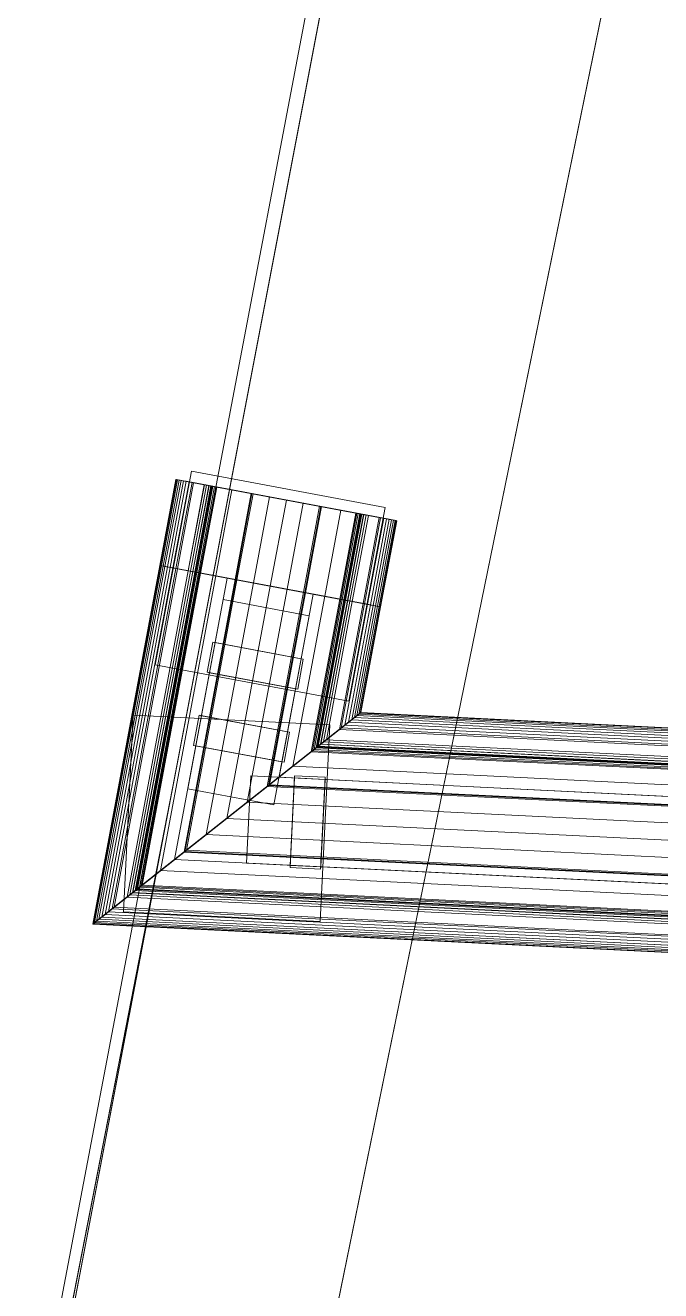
# Model space of a CAD drawing. Header units: millimetres. Extents: x -44060 to 24798, y -14895 to 69768.
# Drawn here: x -20953 to -19502, y 38583 to 41474 of the extents above; entities that cross this region are included whole.
import ezdxf

# ---------------------------------------------------------------- set-up
doc = ezdxf.new("R2010")
doc.units = ezdxf.units.MM
doc.header["$MEASUREMENT"] = 0
doc.layers.add('New_Interior - Stair & Railing', color=7, linetype='Continuous')
doc.layers.add('New_Structural - Bearing', color=7, linetype='Continuous')

# ---------------------------------------------------------------- blocks, each defined once
blk = doc.blocks.new('Railing Handrail End_39E6D523-E921-4775-95B8-961D116ACBB2')
at = {"layer": 'New_Interior - Stair & Railing', "lineweight": 0}
mesh = blk.add_polyface(dxfattribs=at)
corners = [(-20552.5, 40222.2, 1650), (-20552.5, 40222.2, 1650.1), (-20515.7, 40418.7, 1650.1), (-20515.7, 40418.7, 1650), (-20554.7, 40222.6, 1655), (-20517.9, 40419.2, 1655), (-20557.7, 40223.1, 1659.4), (-20520.9, 40419.7, 1659.4), (-20561.5, 40223.8, 1663.2), (-20524.6, 40420.4, 1663.2), (-20565.8, 40224.6, 1666.3), (-20529, 40421.2, 1666.3), (-20570.5, 40225.5, 1668.6), (-20533.7, 40422.1, 1668.6), (-20575.6, 40226.5, 1670), (-20538.8, 40423.1, 1670), (-20580.9, 40227.5, 1670.5), (-20544.1, 40424.1, 1670.5), (-20581, 40227.5, 1670.5), (-20544.2, 40424.1, 1670.5), (-20605.5, 40232.1, 1670.5), (-20568.6, 40428.7, 1670.5), (-20609, 40232.7, 1670.7), (-20572.2, 40429.3, 1670.7), (-20615.9, 40234, 1671.9), (-20579.1, 40430.6, 1671.9), (-20622.5, 40235.3, 1674.4), (-20585.7, 40431.8, 1674.4), (-20628.6, 40236.4, 1678), (-20591.8, 40433, 1678), (-20634, 40237.4, 1682.6), (-20597.2, 40434, 1682.6), (-20638.5, 40238.3, 1688), (-20601.7, 40434.8, 1688), (-20642, 40238.9, 1694.2), (-20605.2, 40435.5, 1694.2), (-20644.4, 40239.4, 1701), (-20607.6, 40436, 1701), (-20645.7, 40239.6, 1708), (-20608.9, 40436.2, 1708), (-20645.7, 40239.6, 1715.2), (-20608.9, 40436.2, 1715.2), (-20644.4, 40239.4, 1722.2), (-20607.6, 40436, 1722.2), (-20642, 40238.9, 1729), (-20605.2, 40435.5, 1729), (-20638.5, 40238.3, 1735.1), (-20601.7, 40434.8, 1735.1), (-20634, 40237.4, 1740.6), (-20597.2, 40434, 1740.6), (-20628.6, 40236.4, 1745.2), (-20591.8, 40433, 1745.2), (-20622.5, 40235.3, 1748.8), (-20585.7, 40431.8, 1748.8), (-20615.9, 40234, 1751.3), (-20579.1, 40430.6, 1751.3), (-20609, 40232.7, 1752.5), (-20572.2, 40429.3, 1752.5), (-20605.5, 40232.1, 1752.7), (-20568.6, 40428.7, 1752.7), (-20570.1, 40225.5, 1752.7), (-20533.3, 40422, 1752.7), (-20565.1, 40224.5, 1768.1), (-20528.3, 40421.1, 1768.1), (-20563.4, 40224.2, 1768.1), (-20526.6, 40420.8, 1768.1), (-20517.9, 40215.7, 1772.4), (-20481.1, 40412.3, 1772.4), (-20473.8, 40207.4, 1784.8), (-20437, 40404, 1784.8), (-20472.2, 40207.1, 1785.4), (-20435.4, 40403.7, 1785.4), (-20469.5, 40206.6, 1786.4), (-20432.7, 40403.2, 1786.4), (-20432.1, 40199.6, 1796.6), (-20395.3, 40396.2, 1796.6), (-20393.6, 40192.4, 1800), (-20356.7, 40389, 1800), (-20355, 40185.2, 1796.6), (-20318.2, 40381.8, 1796.6), (-20317.6, 40178.2, 1786.4), (-20280.8, 40374.8, 1786.4), (-20314.9, 40177.7, 1785.4), (-20278.1, 40374.3, 1785.4), (-20313.3, 40177.4, 1784.8), (-20276.5, 40374, 1784.8), (-20269.2, 40169.1, 1772.4), (-20232.4, 40365.7, 1772.4), (-20223.7, 40160.6, 1768.1), (-20186.9, 40357.2, 1768.1), (-20222, 40160.3, 1768.1), (-20185.2, 40356.9, 1768.1), (-20217, 40159.3, 1752.7), (-20180.2, 40355.9, 1752.7), (-20181.6, 40152.7, 1752.7), (-20144.8, 40349.3, 1752.7), (-20178.1, 40152.1, 1752.5), (-20141.3, 40348.6, 1752.5), (-20171.2, 40150.8, 1751.3), (-20134.4, 40347.3, 1751.3), (-20164.6, 40149.5, 1748.8), (-20127.8, 40346.1, 1748.8), (-20158.5, 40148.4, 1745.2), (-20121.7, 40345, 1745.2), (-20153.1, 40147.4, 1740.6), (-20116.3, 40344, 1740.6), (-20148.6, 40146.5, 1735.1), (-20111.8, 40343.1, 1735.1), (-20145.1, 40145.9, 1729), (-20108.3, 40342.4, 1729), (-20142.7, 40145.4, 1722.2), (-20105.9, 40342, 1722.2), (-20141.4, 40145.2, 1715.2), (-20104.6, 40341.8, 1715.2), (-20141.4, 40145.2, 1708), (-20104.6, 40341.8, 1708), (-20142.7, 40145.4, 1701), (-20105.9, 40342, 1701), (-20145.1, 40145.9, 1694.2), (-20108.3, 40342.4, 1694.2), (-20148.6, 40146.5, 1688), (-20111.8, 40343.1, 1688), (-20153.1, 40147.4, 1682.6), (-20116.3, 40344, 1682.6), (-20158.5, 40148.4, 1678), (-20121.7, 40345, 1678), (-20164.6, 40149.5, 1674.4), (-20127.8, 40346.1, 1674.4), (-20171.2, 40150.8, 1671.9), (-20134.4, 40347.3, 1671.9), (-20178.1, 40152.1, 1670.7), (-20141.3, 40348.6, 1670.7), (-20181.6, 40152.7, 1670.5), (-20144.8, 40349.3, 1670.5), (-20206.1, 40157.3, 1670.5), (-20169.3, 40353.9, 1670.5), (-20206.2, 40157.3, 1670.5), (-20169.4, 40353.9, 1670.5), (-20211.5, 40158.3, 1670), (-20174.7, 40354.9, 1670), (-20216.6, 40159.3, 1668.6), (-20179.8, 40355.8, 1668.6), (-20221.3, 40160.1, 1666.3), (-20184.5, 40356.7, 1666.3), (-20225.6, 40161, 1663.2), (-20188.8, 40357.5, 1663.2), (-20229.4, 40161.6, 1659.4), (-20192.6, 40358.2, 1659.4), (-20232.4, 40162.2, 1655), (-20195.6, 40358.8, 1655), (-20234.6, 40162.6, 1650.1), (-20197.8, 40359.2, 1650.1), (-20234.6, 40162.6, 1650), (-20197.8, 40359.2, 1650)]
mesh.append_faces([[corners[k] for k in face] for face in [(0, 1, 2, 3), (1, 4, 5, 2), (4, 6, 7, 5), (6, 8, 9, 7), (8, 10, 11, 9), (10, 12, 13, 11), (12, 14, 15, 13), (14, 16, 17, 15), (16, 18, 19, 17), (18, 20, 21, 19), (20, 22, 23, 21), (22, 24, 25, 23), (24, 26, 27, 25), (26, 28, 29, 27), (28, 30, 31, 29), (30, 32, 33, 31), (32, 34, 35, 33), (34, 36, 37, 35), (36, 38, 39, 37), (38, 40, 41, 39), (40, 42, 43, 41), (42, 44, 45, 43), (44, 46, 47, 45), (46, 48, 49, 47), (48, 50, 51, 49), (50, 52, 53, 51), (52, 54, 55, 53), (54, 56, 57, 55), (56, 58, 59, 57), (58, 60, 61, 59), (60, 62, 63, 61), (62, 64, 65, 63), (64, 66, 67, 65), (66, 68, 69, 67), (68, 70, 71, 69), (70, 72, 73, 71), (72, 74, 75, 73), (74, 76, 77, 75), (76, 78, 79, 77), (78, 80, 81, 79), (80, 82, 83, 81), (82, 84, 85, 83), (84, 86, 87, 85), (86, 88, 89, 87), (88, 90, 91, 89), (90, 92, 93, 91), (92, 94, 95, 93), (94, 96, 97, 95), (96, 98, 99, 97), (98, 100, 101, 99), (100, 102, 103, 101), (102, 104, 105, 103), (104, 106, 107, 105), (106, 108, 109, 107), (108, 110, 111, 109), (110, 112, 113, 111), (112, 114, 115, 113), (114, 116, 117, 115), (116, 118, 119, 117), (118, 120, 121, 119), (120, 122, 123, 121), (122, 124, 125, 123), (124, 126, 127, 125), (126, 128, 129, 127), (128, 130, 131, 129), (130, 132, 133, 131), (132, 134, 135, 133), (134, 136, 137, 135), (136, 138, 139, 137), (138, 140, 141, 139), (140, 142, 143, 141), (142, 144, 145, 143), (144, 146, 147, 145), (146, 148, 149, 147), (148, 150, 151, 149), (150, 152, 153, 151), (152, 0, 3, 153)]], dxfattribs={"color": 25})
mesh.append_faces([[corners[k] for k in face] for face in [(152, 1, 0), (3, 151, 153)]], dxfattribs={"vtx0": -1, "color": 25})
mesh.append_faces([[corners[k] for k in face] for face in [(84, 80, 72), (84, 72, 68), (136, 132, 22), (69, 73, 81), (69, 81, 85), (17, 21, 131)]], dxfattribs={"vtx0": -1, "vtx1": -1, "vtx2": -1, "color": 25})
mesh.append_faces([[corners[k] for k in face] for face in [(80, 74, 72), (86, 68, 66), (88, 66, 64), (90, 64, 62), (92, 62, 60), (96, 60, 58), (96, 58, 56), (98, 56, 54), (100, 54, 52), (102, 52, 50), (104, 50, 48), (106, 48, 46), (108, 46, 44), (110, 44, 42), (112, 42, 40), (114, 40, 38), (116, 38, 36), (118, 36, 34), (120, 34, 32), (122, 32, 30), (124, 30, 28), (126, 28, 26), (128, 26, 24), (130, 24, 22), (136, 22, 20), (138, 16, 14), (140, 14, 12), (142, 12, 10), (144, 10, 8), (146, 8, 6), (148, 6, 4), (150, 4, 1), (73, 79, 81), (67, 85, 87), (65, 87, 89), (63, 89, 91), (61, 91, 93), (57, 93, 95), (57, 95, 97), (55, 97, 99), (53, 99, 101), (51, 101, 103), (49, 103, 105), (47, 105, 107), (45, 107, 109), (43, 109, 111), (41, 111, 113), (39, 113, 115), (37, 115, 117), (35, 117, 119), (33, 119, 121), (31, 121, 123), (29, 123, 125), (27, 125, 127), (25, 127, 129), (23, 129, 131), (17, 131, 133), (15, 137, 139), (13, 139, 141), (11, 141, 143), (9, 143, 145), (7, 145, 147), (5, 147, 149), (2, 149, 151)]], dxfattribs={"vtx0": -1, "vtx2": -1, "color": 25})
mesh.append_faces([[corners[k] for k in face] for face in [(80, 78, 74), (86, 84, 68), (88, 86, 66), (90, 88, 64), (92, 90, 62), (96, 94, 60), (98, 96, 56), (100, 98, 54), (102, 100, 52), (104, 102, 50), (106, 104, 48), (108, 106, 46), (110, 108, 44), (112, 110, 42), (114, 112, 40), (116, 114, 38), (118, 116, 36), (120, 118, 34), (122, 120, 32), (124, 122, 30), (126, 124, 28), (128, 126, 26), (130, 128, 24), (132, 130, 22), (138, 136, 16), (140, 138, 14), (142, 140, 12), (144, 142, 10), (146, 144, 8), (148, 146, 6), (150, 148, 4), (152, 150, 1), (73, 75, 79), (67, 69, 85), (65, 67, 87), (63, 65, 89), (61, 63, 91), (57, 59, 93), (55, 57, 97), (53, 55, 99), (51, 53, 101), (49, 51, 103), (47, 49, 105), (45, 47, 107), (43, 45, 109), (41, 43, 111), (39, 41, 113), (37, 39, 115), (35, 37, 117), (33, 35, 119), (31, 33, 121), (29, 31, 123), (27, 29, 125), (25, 27, 127), (23, 25, 129), (21, 23, 131), (15, 17, 137), (13, 15, 139), (11, 13, 141), (9, 11, 143), (7, 9, 145), (5, 7, 147), (2, 5, 149), (3, 2, 151)]], dxfattribs={"vtx1": -1, "vtx2": -1, "color": 25})
mesh.append_faces([[corners[k] for k in face] for face in [(78, 76, 74), (75, 77, 79)]], dxfattribs={"vtx2": -1, "color": 25})
blk = doc.blocks.new('Railing Rail_330FF967-61B1-4467-80C0-AC12B0330968')
at = {"layer": 'New_Interior - Stair & Railing', "lineweight": 0}
mesh = blk.add_polyface(dxfattribs=at)
corners = [(19076.5, 37807.5, -50), (19076.5, 37807.5, -550), (-20373.5, 39756, -550), (-20373.5, 39756, -50), (19304.2, 37596.1, -550), (-20612.3, 39567.6, -550), (19304.2, 37596.1, -50), (-20612.3, 39567.6, -50)]
mesh.append_faces([[corners[k] for k in face] for face in [(0, 1, 2, 3), (1, 4, 5, 2), (4, 6, 7, 5), (6, 0, 3, 7), (0, 6, 4, 1), (3, 2, 5, 7)]], dxfattribs={"color": 253})
blk = doc.blocks.new('Railing Rail_799DF8FD-E793-4832-B5CA-308EA9C34A9A')
at = {"layer": 'New_Interior - Stair & Railing', "lineweight": 0}
mesh = blk.add_polyface(dxfattribs=at)
corners = [(-20373.5, 39756, -50), (-20373.5, 39756, -550), (-20295.3, 40174, -550), (-20295.3, 40174, -50), (-20612.3, 39567.6, -550), (-20491.8, 40210.8, -550), (-20612.3, 39567.6, -50), (-20491.8, 40210.8, -50)]
mesh.append_faces([[corners[k] for k in face] for face in [(0, 1, 2, 3), (1, 4, 5, 2), (4, 6, 7, 5), (6, 0, 3, 7), (0, 6, 4, 1), (3, 2, 5, 7)]], dxfattribs={"color": 253})
blk = doc.blocks.new('Railing Post_40C52C14-7703-4E32-B087-8647B59A837C')
at = {"layer": 'New_Interior - Stair & Railing', "lineweight": 0}
mesh = blk.add_polyface(dxfattribs=at)
corners = [(-20706.5, 39897.6, -500), (-20728.7, 39448.2, -500), (-20728.7, 39448.2, 1700), (-20706.5, 39897.6, 1700), (-20279.3, 39426, -500), (-20279.3, 39426, 1700), (-20257.1, 39875.4, -500), (-20257.1, 39875.4, 1700)]
mesh.append_faces([[corners[k] for k in face] for face in [(0, 1, 2, 3), (1, 4, 5, 2), (4, 6, 7, 5), (6, 0, 3, 7), (0, 6, 4, 1), (3, 2, 5, 7)]], dxfattribs={"color": 253})
blk = doc.blocks.new('Railing Panel_20F9D526-D016-4F98-B9CA-20711075C0B9')
at = {"layer": 'New_Interior - Stair & Railing', "lineweight": 0}
mesh = blk.add_polyface(dxfattribs=at)
corners = [(-20501, 40161.7, -50), (-20582, 39729.3, -50), (-20582, 39729.3, 1700), (-20501, 40161.7, 1700), (-20385.4, 39692.5, -50), (-20304.5, 40124.8, -50), (-20385.4, 39692.5, 1700), (-20304.5, 40124.8, 1700)]
mesh.append_faces([[corners[k] for k in face] for face in [(0, 1, 2, 3), (4, 1, 0, 5), (6, 2, 1, 4), (3, 2, 6, 7), (0, 3, 7, 5), (6, 4, 5, 7)]], dxfattribs={"color": 253})
mesh = blk.add_polyface(dxfattribs=at)
corners = [(-20537.3, 39995.5, -275), (-20524.4, 40064.3, -275), (-20318, 40025.6, -275), (-20330.8, 39956.8, -275), (-20318, 40025.6, -30), (-20330.8, 39956.8, -30), (-20322.9, 40026.6, -30), (-20335.8, 39957.7, -30), (-20322.9, 40026.6, -50), (-20335.8, 39957.7, -50), (-20519.5, 40063.4, -50), (-20532.3, 39994.6, -50), (-20519.5, 40063.4, -30), (-20532.3, 39994.6, -30), (-20524.4, 40064.3, -30), (-20537.3, 39995.5, -30)]
mesh.append_faces([[corners[k] for k in face] for face in [(0, 1, 2, 3), (3, 2, 4, 5), (5, 4, 6, 7), (7, 6, 8, 9), (9, 8, 10, 11), (11, 10, 12, 13), (13, 12, 14, 15), (15, 14, 1, 0)]], dxfattribs={"color": 254})
mesh.append_faces([[corners[k] for k in face] for face in [(3, 9, 0), (0, 11, 15), (1, 10, 2), (2, 8, 4)]], dxfattribs={"vtx0": -1, "vtx1": -1, "color": 254})
mesh.append_faces([[corners[k] for k in face] for face in [(0, 9, 11), (2, 10, 8)]], dxfattribs={"vtx0": -1, "vtx2": -1, "color": 254})
mesh.append_faces([[corners[k] for k in face] for face in [(3, 5, 9), (1, 14, 10)]], dxfattribs={"vtx1": -1, "vtx2": -1, "color": 254})
mesh.append_faces([[corners[k] for k in face] for face in [(5, 7, 9), (11, 13, 15), (14, 12, 10), (8, 6, 4)]], dxfattribs={"vtx2": -1, "color": 254})
mesh = blk.add_polyface(dxfattribs=at)
corners = [(-20524.4, 40064.3, 1705), (-20537.3, 39995.5, 1705), (-20330.8, 39956.8, 1705), (-20318, 40025.6, 1705), (-20330.8, 39956.8, 1680), (-20318, 40025.6, 1680), (-20335.8, 39957.7, 1680), (-20322.9, 40026.6, 1680), (-20335.8, 39957.7, 1700), (-20322.9, 40026.6, 1700), (-20532.3, 39994.6, 1700), (-20519.5, 40063.4, 1700), (-20532.3, 39994.6, 1680), (-20519.5, 40063.4, 1680), (-20537.3, 39995.5, 1680), (-20524.4, 40064.3, 1680)]
mesh.append_faces([[corners[k] for k in face] for face in [(0, 1, 2, 3), (3, 2, 4, 5), (5, 4, 6, 7), (7, 6, 8, 9), (9, 8, 10, 11), (11, 10, 12, 13), (13, 12, 14, 15), (15, 14, 1, 0)]], dxfattribs={"color": 254})
mesh.append_faces([[corners[k] for k in face] for face in [(15, 11, 13), (4, 8, 6)]], dxfattribs={"vtx0": -1, "color": 254})
mesh.append_faces([[corners[k] for k in face] for face in [(5, 9, 3), (14, 10, 1)]], dxfattribs={"vtx0": -1, "vtx1": -1, "color": 254})
mesh.append_faces([[corners[k] for k in face] for face in [(9, 0, 3), (10, 2, 1)]], dxfattribs={"vtx0": -1, "vtx2": -1, "color": 254})
mesh.append_faces([[corners[k] for k in face] for face in [(7, 9, 5), (12, 10, 14)]], dxfattribs={"vtx1": -1, "color": 254})
mesh.append_faces([[corners[k] for k in face] for face in [(9, 11, 0), (15, 0, 11), (10, 8, 2), (4, 2, 8)]], dxfattribs={"vtx1": -1, "vtx2": -1, "color": 254})
mesh = blk.add_polyface(dxfattribs=at)
corners = [(-20568.5, 39828.5, -275), (-20555.6, 39897.3, -275), (-20349.2, 39858.7, -275), (-20362.1, 39789.9, -275), (-20349.2, 39858.7, -30), (-20362.1, 39789.9, -30), (-20354.1, 39859.6, -30), (-20367, 39790.8, -30), (-20354.1, 39859.6, -50), (-20367, 39790.8, -50), (-20550.7, 39896.4, -50), (-20563.6, 39827.6, -50), (-20550.7, 39896.4, -30), (-20563.6, 39827.6, -30), (-20555.6, 39897.3, -30), (-20568.5, 39828.5, -30)]
mesh.append_faces([[corners[k] for k in face] for face in [(0, 1, 2, 3), (3, 2, 4, 5), (5, 4, 6, 7), (7, 6, 8, 9), (9, 8, 10, 11), (11, 10, 12, 13), (13, 12, 14, 15), (15, 14, 1, 0)]], dxfattribs={"color": 254})
mesh.append_faces([[corners[k] for k in face] for face in [(3, 9, 0), (0, 11, 15), (1, 10, 2), (2, 8, 4)]], dxfattribs={"vtx0": -1, "vtx1": -1, "color": 254})
mesh.append_faces([[corners[k] for k in face] for face in [(0, 9, 11), (2, 10, 8)]], dxfattribs={"vtx0": -1, "vtx2": -1, "color": 254})
mesh.append_faces([[corners[k] for k in face] for face in [(3, 5, 9), (1, 14, 10)]], dxfattribs={"vtx1": -1, "vtx2": -1, "color": 254})
mesh.append_faces([[corners[k] for k in face] for face in [(5, 7, 9), (11, 13, 15), (14, 12, 10), (8, 6, 4)]], dxfattribs={"vtx2": -1, "color": 254})
mesh = blk.add_polyface(dxfattribs=at)
corners = [(-20555.6, 39897.3, 1705), (-20568.5, 39828.5, 1705), (-20362.1, 39789.9, 1705), (-20349.2, 39858.7, 1705), (-20362.1, 39789.9, 1680), (-20349.2, 39858.7, 1680), (-20367, 39790.8, 1680), (-20354.1, 39859.6, 1680), (-20367, 39790.8, 1700), (-20354.1, 39859.6, 1700), (-20563.6, 39827.6, 1700), (-20550.7, 39896.4, 1700), (-20563.6, 39827.6, 1680), (-20550.7, 39896.4, 1680), (-20568.5, 39828.5, 1680), (-20555.6, 39897.3, 1680)]
mesh.append_faces([[corners[k] for k in face] for face in [(0, 1, 2, 3), (3, 2, 4, 5), (5, 4, 6, 7), (7, 6, 8, 9), (9, 8, 10, 11), (11, 10, 12, 13), (13, 12, 14, 15), (15, 14, 1, 0)]], dxfattribs={"color": 254})
mesh.append_faces([[corners[k] for k in face] for face in [(15, 11, 13), (4, 8, 6)]], dxfattribs={"vtx0": -1, "color": 254})
mesh.append_faces([[corners[k] for k in face] for face in [(5, 9, 3), (14, 10, 1)]], dxfattribs={"vtx0": -1, "vtx1": -1, "color": 254})
mesh.append_faces([[corners[k] for k in face] for face in [(9, 0, 3), (10, 2, 1)]], dxfattribs={"vtx0": -1, "vtx2": -1, "color": 254})
mesh.append_faces([[corners[k] for k in face] for face in [(7, 9, 5), (12, 10, 14)]], dxfattribs={"vtx1": -1, "color": 254})
mesh.append_faces([[corners[k] for k in face] for face in [(9, 11, 0), (15, 0, 11), (10, 8, 2), (4, 2, 8)]], dxfattribs={"vtx1": -1, "vtx2": -1, "color": 254})
blk = doc.blocks.new('Railing Post_E52ED3F9-D49E-413C-B362-BF75E6E380EA')
at = {"layer": 'New_Interior - Stair & Railing', "lineweight": 0}
mesh = blk.add_polyface(dxfattribs=at)
corners = [(-20131, 40372.1, -500), (-20573.3, 40455, -500), (-20573.3, 40455, 1700), (-20131, 40372.1, 1700), (-20656.1, 40012.6, -500), (-20656.1, 40012.6, 1700), (-20213.8, 39929.8, -500), (-20213.8, 39929.8, 1700)]
mesh.append_faces([[corners[k] for k in face] for face in [(0, 1, 2, 3), (1, 4, 5, 2), (4, 6, 7, 5), (6, 0, 3, 7), (0, 6, 4, 1), (3, 2, 5, 7)]], dxfattribs={"color": 253})
blk = doc.blocks.new('Railing Handrail_FA482020-29B1-496D-BC34-1CD3E35A84E7')
at = {"layer": 'New_Interior - Stair & Railing', "lineweight": 0}
mesh = blk.add_polyface(dxfattribs=at)
corners = [(19374.4, 37530.8, 1650), (19374.4, 37530.8, 1650.1), (-20686, 39509.4, 1650.1), (-20685.9, 39509.4, 1650), (19377, 37528.4, 1655), (-20688.7, 39507.3, 1655), (19380.5, 37525.2, 1659.4), (-20692.3, 39504.4, 1659.4), (19384.8, 37521.2, 1663.2), (-20696.8, 39500.8, 1663.2), (19389.8, 37516.5, 1666.3), (-20702.1, 39496.7, 1666.3), (19395.3, 37511.4, 1668.6), (-20707.9, 39492.1, 1668.6), (19401.2, 37505.9, 1670), (-20714.1, 39487.2, 1670), (19407.3, 37500.3, 1670.5), (-20720.4, 39482.2, 1670.5), (19407.4, 37500.1, 1670.5), (-20720.6, 39482.1, 1670.5), (19435.7, 37473.8, 1670.5), (-20750.3, 39458.6, 1670.5), (19439.8, 37470, 1670.7), (-20754.6, 39455.3, 1670.7), (19447.8, 37462.6, 1671.9), (-20763, 39448.6, 1671.9), (19455.5, 37455.5, 1674.4), (-20771, 39442.3, 1674.4), (19462.5, 37448.9, 1678), (-20778.4, 39436.4, 1678), (19468.8, 37443.1, 1682.6), (-20784.9, 39431.3, 1682.6), (19474, 37438.3, 1688), (-20790.4, 39426.9, 1688), (19478.1, 37434.5, 1694.2), (-20794.7, 39423.6, 1694.2), (19480.9, 37431.9, 1701), (-20797.6, 39421.3, 1701), (19482.3, 37430.6, 1708), (-20799.1, 39420.1, 1708), (19482.3, 37430.6, 1715.2), (-20799.1, 39420.1, 1715.2), (19480.9, 37431.9, 1722.2), (-20797.6, 39421.3, 1722.2), (19478.1, 37434.5, 1729), (-20794.7, 39423.6, 1729), (19474, 37438.3, 1735.1), (-20790.4, 39426.9, 1735.1), (19468.8, 37443.1, 1740.6), (-20784.9, 39431.3, 1740.6), (19462.5, 37448.9, 1745.2), (-20778.4, 39436.4, 1745.2), (19455.5, 37455.5, 1748.8), (-20771, 39442.3, 1748.8), (19447.8, 37462.6, 1751.3), (-20763, 39448.6, 1751.3), (19439.8, 37470, 1752.5), (-20754.6, 39455.3, 1752.5), (19435.7, 37473.8, 1752.7), (-20750.3, 39458.6, 1752.7), (19394.8, 37511.8, 1752.7), (-20707.4, 39492.5, 1752.7), (19389, 37517.3, 1768.1), (-20701.3, 39497.3, 1768.1), (19387, 37519.1, 1768.1), (-20699.2, 39499, 1768.1), (19334.3, 37568.1, 1772.4), (-20643.9, 39542.6, 1772.4), (19283.2, 37615.5, 1784.8), (-20590.3, 39584.9, 1784.8), (19281.4, 37617.2, 1785.4), (-20588.4, 39586.4, 1785.4), (19278.3, 37620.1, 1786.4), (-20585.1, 39589, 1786.4), (19235, 37660.3, 1796.6), (-20539.7, 39624.8, 1796.6), (19190.3, 37701.8, 1800), (-20492.9, 39661.8, 1800), (19145.7, 37743.3, 1796.6), (-20446.1, 39698.7, 1796.6), (19102.4, 37783.5, 1786.4), (-20400.7, 39734.6, 1786.4), (19099.3, 37786.4, 1785.4), (-20397.4, 39737.2, 1785.4), (19097.5, 37788.1, 1784.8), (-20395.5, 39738.7, 1784.8), (19046.4, 37835.5, 1772.4), (-20341.9, 39780.9, 1772.4), (18993.7, 37884.5, 1768.1), (-20286.6, 39824.6, 1768.1), (18991.7, 37886.3, 1768.1), (-20284.6, 39826.2, 1768.1), (18985.9, 37891.8, 1752.7), (-20278.4, 39831.1, 1752.7), (18945, 37929.8, 1752.7), (-20235.5, 39864.9, 1752.7), (18940.9, 37933.6, 1752.5), (-20231.3, 39868.3, 1752.5), (18932.9, 37941, 1751.3), (-20222.8, 39874.9, 1751.3), (18925.2, 37948.1, 1748.8), (-20214.8, 39881.3, 1748.8), (18918.2, 37954.7, 1745.2), (-20207.4, 39887.1, 1745.2), (18911.9, 37960.5, 1740.6), (-20200.9, 39892.3, 1740.6), (18906.7, 37965.3, 1735.1), (-20195.4, 39896.6, 1735.1), (18902.6, 37969.1, 1729), (-20191.1, 39900, 1729), (18899.8, 37971.7, 1722.2), (-20188.2, 39902.3, 1722.2), (18898.4, 37973, 1715.2), (-20186.7, 39903.5, 1715.2), (18898.4, 37973, 1708), (-20186.7, 39903.5, 1708), (18899.8, 37971.7, 1701), (-20188.2, 39902.3, 1701), (18902.6, 37969.1, 1694.2), (-20191.1, 39900, 1694.2), (18906.7, 37965.3, 1688), (-20195.4, 39896.6, 1688), (18911.9, 37960.5, 1682.6), (-20200.9, 39892.3, 1682.6), (18918.2, 37954.7, 1678), (-20207.4, 39887.1, 1678), (18925.2, 37948.1, 1674.4), (-20214.8, 39881.3, 1674.4), (18932.9, 37941, 1671.9), (-20222.8, 39874.9, 1671.9), (18940.9, 37933.6, 1670.7), (-20231.3, 39868.3, 1670.7), (18945, 37929.8, 1670.5), (-20235.5, 39864.9, 1670.5), (18973.3, 37903.5, 1670.5), (-20265.2, 39841.5, 1670.5), (18973.4, 37903.3, 1670.5), (-20265.4, 39841.4, 1670.5), (18979.5, 37897.7, 1670), (-20271.8, 39836.3, 1670), (18985.4, 37892.2, 1668.6), (-20278, 39831.4, 1668.6), (18990.9, 37887.1, 1666.3), (-20283.7, 39826.9, 1666.3), (18995.9, 37882.4, 1663.2), (-20289, 39822.7, 1663.2), (19000.2, 37878.4, 1659.4), (-20293.5, 39819.2, 1659.4), (19003.7, 37875.2, 1655), (-20297.1, 39816.3, 1655), (19006.3, 37872.8, 1650.1), (-20299.8, 39814.2, 1650.1), (19006.3, 37872.8, 1650), (-20299.9, 39814.1, 1650)]
mesh.append_faces([[corners[k] for k in face] for face in [(0, 1, 2, 3), (1, 4, 5, 2), (4, 6, 7, 5), (6, 8, 9, 7), (8, 10, 11, 9), (10, 12, 13, 11), (12, 14, 15, 13), (14, 16, 17, 15), (16, 18, 19, 17), (18, 20, 21, 19), (20, 22, 23, 21), (22, 24, 25, 23), (24, 26, 27, 25), (26, 28, 29, 27), (28, 30, 31, 29), (30, 32, 33, 31), (32, 34, 35, 33), (34, 36, 37, 35), (36, 38, 39, 37), (38, 40, 41, 39), (40, 42, 43, 41), (42, 44, 45, 43), (44, 46, 47, 45), (46, 48, 49, 47), (48, 50, 51, 49), (50, 52, 53, 51), (52, 54, 55, 53), (54, 56, 57, 55), (56, 58, 59, 57), (58, 60, 61, 59), (60, 62, 63, 61), (62, 64, 65, 63), (64, 66, 67, 65), (66, 68, 69, 67), (68, 70, 71, 69), (70, 72, 73, 71), (72, 74, 75, 73), (74, 76, 77, 75), (76, 78, 79, 77), (78, 80, 81, 79), (80, 82, 83, 81), (82, 84, 85, 83), (84, 86, 87, 85), (86, 88, 89, 87), (88, 90, 91, 89), (90, 92, 93, 91), (92, 94, 95, 93), (94, 96, 97, 95), (96, 98, 99, 97), (98, 100, 101, 99), (100, 102, 103, 101), (102, 104, 105, 103), (104, 106, 107, 105), (106, 108, 109, 107), (108, 110, 111, 109), (110, 112, 113, 111), (112, 114, 115, 113), (114, 116, 117, 115), (116, 118, 119, 117), (118, 120, 121, 119), (120, 122, 123, 121), (122, 124, 125, 123), (124, 126, 127, 125), (126, 128, 129, 127), (128, 130, 131, 129), (130, 132, 133, 131), (132, 134, 135, 133), (134, 136, 137, 135), (136, 138, 139, 137), (138, 140, 141, 139), (140, 142, 143, 141), (142, 144, 145, 143), (144, 146, 147, 145), (146, 148, 149, 147), (148, 150, 151, 149), (150, 152, 153, 151), (152, 0, 3, 153)]], dxfattribs={"color": 25})
mesh.append_faces([[corners[k] for k in face] for face in [(152, 1, 0), (3, 151, 153)]], dxfattribs={"vtx0": -1, "color": 25})
mesh.append_faces([[corners[k] for k in face] for face in [(84, 80, 72), (84, 72, 68), (138, 134, 16), (69, 73, 81), (69, 81, 85), (15, 19, 137)]], dxfattribs={"vtx0": -1, "vtx1": -1, "vtx2": -1, "color": 25})
mesh.append_faces([[corners[k] for k in face] for face in [(80, 74, 72), (86, 68, 66), (88, 66, 64), (92, 64, 62), (92, 62, 60), (96, 60, 58), (96, 58, 56), (98, 56, 54), (100, 54, 52), (102, 52, 50), (104, 50, 48), (106, 48, 46), (108, 46, 44), (110, 44, 42), (112, 42, 40), (114, 40, 38), (116, 38, 36), (118, 36, 34), (120, 34, 32), (122, 32, 30), (124, 30, 28), (126, 28, 26), (128, 26, 24), (130, 24, 22), (134, 22, 20), (138, 16, 14), (140, 14, 12), (142, 12, 10), (144, 10, 8), (146, 8, 6), (148, 6, 4), (150, 4, 1), (73, 79, 81), (67, 85, 87), (65, 87, 89), (61, 89, 91), (61, 91, 93), (57, 93, 95), (57, 95, 97), (55, 97, 99), (53, 99, 101), (51, 101, 103), (49, 103, 105), (47, 105, 107), (45, 107, 109), (43, 109, 111), (41, 111, 113), (39, 113, 115), (37, 115, 117), (35, 117, 119), (33, 119, 121), (31, 121, 123), (29, 123, 125), (27, 125, 127), (25, 127, 129), (23, 129, 131), (19, 131, 133), (15, 137, 139), (13, 139, 141), (11, 141, 143), (9, 143, 145), (7, 145, 147), (5, 147, 149), (2, 149, 151)]], dxfattribs={"vtx0": -1, "vtx2": -1, "color": 25})
mesh.append_faces([[corners[k] for k in face] for face in [(80, 78, 74), (86, 84, 68), (88, 86, 66), (92, 90, 64), (96, 94, 60), (98, 96, 56), (100, 98, 54), (102, 100, 52), (104, 102, 50), (106, 104, 48), (108, 106, 46), (110, 108, 44), (112, 110, 42), (114, 112, 40), (116, 114, 38), (118, 116, 36), (120, 118, 34), (122, 120, 32), (124, 122, 30), (126, 124, 28), (128, 126, 26), (130, 128, 24), (132, 130, 22), (134, 132, 22), (140, 138, 14), (142, 140, 12), (144, 142, 10), (146, 144, 8), (148, 146, 6), (150, 148, 4), (152, 150, 1), (73, 75, 79), (67, 69, 85), (65, 67, 87), (61, 63, 89), (57, 59, 93), (55, 57, 97), (53, 55, 99), (51, 53, 101), (49, 51, 103), (47, 49, 105), (45, 47, 107), (43, 45, 109), (41, 43, 111), (39, 41, 113), (37, 39, 115), (35, 37, 117), (33, 35, 119), (31, 33, 121), (29, 31, 123), (27, 29, 125), (25, 27, 127), (23, 25, 129), (21, 23, 131), (19, 21, 131), (13, 15, 139), (11, 13, 141), (9, 11, 143), (7, 9, 145), (5, 7, 147), (2, 5, 149), (3, 2, 151)]], dxfattribs={"vtx1": -1, "vtx2": -1, "color": 25})
mesh.append_faces([[corners[k] for k in face] for face in [(78, 76, 74), (75, 77, 79)]], dxfattribs={"vtx2": -1, "color": 25})
blk = doc.blocks.new('Railing Handrail_69890289-B6F6-412B-AC7E-640813B8C2E0')
at = {"layer": 'New_Interior - Stair & Railing', "lineweight": 0}
mesh = blk.add_polyface(dxfattribs=at)
corners = [(-20685.9, 39509.4, 1650), (-20686, 39509.4, 1650.1), (-20552.5, 40222.2, 1650.1), (-20552.5, 40222.2, 1650), (-20688.7, 39507.3, 1655), (-20554.7, 40222.6, 1655), (-20692.3, 39504.4, 1659.4), (-20557.7, 40223.1, 1659.4), (-20696.8, 39500.8, 1663.2), (-20561.5, 40223.8, 1663.2), (-20702.1, 39496.7, 1666.3), (-20565.8, 40224.6, 1666.3), (-20707.9, 39492.1, 1668.6), (-20570.5, 40225.5, 1668.6), (-20714.1, 39487.2, 1670), (-20575.6, 40226.5, 1670), (-20720.4, 39482.2, 1670.5), (-20580.9, 40227.5, 1670.5), (-20720.6, 39482.1, 1670.5), (-20581, 40227.5, 1670.5), (-20750.3, 39458.6, 1670.5), (-20605.5, 40232.1, 1670.5), (-20754.6, 39455.3, 1670.7), (-20609, 40232.7, 1670.7), (-20763, 39448.6, 1671.9), (-20615.9, 40234, 1671.9), (-20771, 39442.3, 1674.4), (-20622.5, 40235.3, 1674.4), (-20778.4, 39436.4, 1678), (-20628.6, 40236.4, 1678), (-20784.9, 39431.3, 1682.6), (-20634, 40237.4, 1682.6), (-20790.4, 39426.9, 1688), (-20638.5, 40238.3, 1688), (-20794.7, 39423.6, 1694.2), (-20642, 40238.9, 1694.2), (-20797.6, 39421.3, 1701), (-20644.4, 40239.4, 1701), (-20799.1, 39420.1, 1708), (-20645.7, 40239.6, 1708), (-20799.1, 39420.1, 1715.2), (-20645.7, 40239.6, 1715.2), (-20797.6, 39421.3, 1722.2), (-20644.4, 40239.4, 1722.2), (-20794.7, 39423.6, 1729), (-20642, 40238.9, 1729), (-20790.4, 39426.9, 1735.1), (-20638.5, 40238.3, 1735.1), (-20784.9, 39431.3, 1740.6), (-20634, 40237.4, 1740.6), (-20778.4, 39436.4, 1745.2), (-20628.6, 40236.4, 1745.2), (-20771, 39442.3, 1748.8), (-20622.5, 40235.3, 1748.8), (-20763, 39448.6, 1751.3), (-20615.9, 40234, 1751.3), (-20754.6, 39455.3, 1752.5), (-20609, 40232.7, 1752.5), (-20750.3, 39458.6, 1752.7), (-20605.5, 40232.1, 1752.7), (-20707.4, 39492.5, 1752.7), (-20570.1, 40225.5, 1752.7), (-20701.3, 39497.3, 1768.1), (-20565.1, 40224.5, 1768.1), (-20699.2, 39499, 1768.1), (-20563.4, 40224.2, 1768.1), (-20643.9, 39542.6, 1772.4), (-20517.9, 40215.7, 1772.4), (-20590.3, 39584.9, 1784.8), (-20473.8, 40207.4, 1784.8), (-20588.4, 39586.4, 1785.4), (-20472.2, 40207.1, 1785.4), (-20585.1, 39589, 1786.4), (-20469.5, 40206.6, 1786.4), (-20539.7, 39624.8, 1796.6), (-20432.1, 40199.6, 1796.6), (-20492.9, 39661.8, 1800), (-20393.6, 40192.4, 1800), (-20446.1, 39698.7, 1796.6), (-20355, 40185.2, 1796.6), (-20400.7, 39734.6, 1786.4), (-20317.6, 40178.2, 1786.4), (-20397.4, 39737.2, 1785.4), (-20314.9, 40177.7, 1785.4), (-20395.5, 39738.7, 1784.8), (-20313.3, 40177.4, 1784.8), (-20341.9, 39780.9, 1772.4), (-20269.2, 40169.1, 1772.4), (-20286.6, 39824.6, 1768.1), (-20223.7, 40160.6, 1768.1), (-20284.6, 39826.2, 1768.1), (-20222, 40160.3, 1768.1), (-20278.4, 39831.1, 1752.7), (-20217, 40159.3, 1752.7), (-20235.5, 39864.9, 1752.7), (-20181.6, 40152.7, 1752.7), (-20231.3, 39868.3, 1752.5), (-20178.1, 40152.1, 1752.5), (-20222.8, 39874.9, 1751.3), (-20171.2, 40150.8, 1751.3), (-20214.8, 39881.3, 1748.8), (-20164.6, 40149.5, 1748.8), (-20207.4, 39887.1, 1745.2), (-20158.5, 40148.4, 1745.2), (-20200.9, 39892.3, 1740.6), (-20153.1, 40147.4, 1740.6), (-20195.4, 39896.6, 1735.1), (-20148.6, 40146.5, 1735.1), (-20191.1, 39900, 1729), (-20145.1, 40145.9, 1729), (-20188.2, 39902.3, 1722.2), (-20142.7, 40145.4, 1722.2), (-20186.7, 39903.5, 1715.2), (-20141.4, 40145.2, 1715.2), (-20186.7, 39903.5, 1708), (-20141.4, 40145.2, 1708), (-20188.2, 39902.3, 1701), (-20142.7, 40145.4, 1701), (-20191.1, 39900, 1694.2), (-20145.1, 40145.9, 1694.2), (-20195.4, 39896.6, 1688), (-20148.6, 40146.5, 1688), (-20200.9, 39892.3, 1682.6), (-20153.1, 40147.4, 1682.6), (-20207.4, 39887.1, 1678), (-20158.5, 40148.4, 1678), (-20214.8, 39881.3, 1674.4), (-20164.6, 40149.5, 1674.4), (-20222.8, 39874.9, 1671.9), (-20171.2, 40150.8, 1671.9), (-20231.3, 39868.3, 1670.7), (-20178.1, 40152.1, 1670.7), (-20235.5, 39864.9, 1670.5), (-20181.6, 40152.7, 1670.5), (-20265.2, 39841.5, 1670.5), (-20206.1, 40157.3, 1670.5), (-20265.4, 39841.4, 1670.5), (-20206.2, 40157.3, 1670.5), (-20271.8, 39836.3, 1670), (-20211.5, 40158.3, 1670), (-20278, 39831.4, 1668.6), (-20216.6, 40159.3, 1668.6), (-20283.7, 39826.9, 1666.3), (-20221.3, 40160.1, 1666.3), (-20289, 39822.7, 1663.2), (-20225.6, 40161, 1663.2), (-20293.5, 39819.2, 1659.4), (-20229.4, 40161.6, 1659.4), (-20297.1, 39816.3, 1655), (-20232.4, 40162.2, 1655), (-20299.8, 39814.2, 1650.1), (-20234.6, 40162.6, 1650.1), (-20299.9, 39814.1, 1650), (-20234.6, 40162.6, 1650)]
mesh.append_faces([[corners[k] for k in face] for face in [(0, 1, 2, 3), (1, 4, 5, 2), (4, 6, 7, 5), (6, 8, 9, 7), (8, 10, 11, 9), (10, 12, 13, 11), (12, 14, 15, 13), (14, 16, 17, 15), (16, 18, 19, 17), (18, 20, 21, 19), (20, 22, 23, 21), (22, 24, 25, 23), (24, 26, 27, 25), (26, 28, 29, 27), (28, 30, 31, 29), (30, 32, 33, 31), (32, 34, 35, 33), (34, 36, 37, 35), (36, 38, 39, 37), (38, 40, 41, 39), (40, 42, 43, 41), (42, 44, 45, 43), (44, 46, 47, 45), (46, 48, 49, 47), (48, 50, 51, 49), (50, 52, 53, 51), (52, 54, 55, 53), (54, 56, 57, 55), (56, 58, 59, 57), (58, 60, 61, 59), (60, 62, 63, 61), (62, 64, 65, 63), (64, 66, 67, 65), (66, 68, 69, 67), (68, 70, 71, 69), (70, 72, 73, 71), (72, 74, 75, 73), (74, 76, 77, 75), (76, 78, 79, 77), (78, 80, 81, 79), (80, 82, 83, 81), (82, 84, 85, 83), (84, 86, 87, 85), (86, 88, 89, 87), (88, 90, 91, 89), (90, 92, 93, 91), (92, 94, 95, 93), (94, 96, 97, 95), (96, 98, 99, 97), (98, 100, 101, 99), (100, 102, 103, 101), (102, 104, 105, 103), (104, 106, 107, 105), (106, 108, 109, 107), (108, 110, 111, 109), (110, 112, 113, 111), (112, 114, 115, 113), (114, 116, 117, 115), (116, 118, 119, 117), (118, 120, 121, 119), (120, 122, 123, 121), (122, 124, 125, 123), (124, 126, 127, 125), (126, 128, 129, 127), (128, 130, 131, 129), (130, 132, 133, 131), (132, 134, 135, 133), (134, 136, 137, 135), (136, 138, 139, 137), (138, 140, 141, 139), (140, 142, 143, 141), (142, 144, 145, 143), (144, 146, 147, 145), (146, 148, 149, 147), (148, 150, 151, 149), (150, 152, 153, 151), (152, 0, 3, 153)]], dxfattribs={"color": 25})
mesh.append_faces([[corners[k] for k in face] for face in [(152, 1, 0), (3, 151, 153)]], dxfattribs={"vtx0": -1, "color": 25})
mesh.append_faces([[corners[k] for k in face] for face in [(84, 80, 72), (84, 72, 68), (138, 134, 16), (69, 73, 81), (69, 81, 85), (17, 21, 131)]], dxfattribs={"vtx0": -1, "vtx1": -1, "vtx2": -1, "color": 25})
mesh.append_faces([[corners[k] for k in face] for face in [(80, 74, 72), (86, 68, 66), (88, 66, 64), (92, 64, 62), (92, 62, 60), (96, 60, 58), (96, 58, 56), (98, 56, 54), (100, 54, 52), (102, 52, 50), (104, 50, 48), (106, 48, 46), (108, 46, 44), (110, 44, 42), (112, 42, 40), (114, 40, 38), (116, 38, 36), (118, 36, 34), (120, 34, 32), (122, 32, 30), (124, 30, 28), (126, 28, 26), (128, 26, 24), (130, 24, 22), (134, 22, 20), (138, 16, 14), (140, 14, 12), (142, 12, 10), (144, 10, 8), (146, 8, 6), (148, 6, 4), (150, 4, 1), (73, 79, 81), (67, 85, 87), (65, 87, 89), (63, 89, 91), (61, 91, 93), (57, 93, 95), (57, 95, 97), (55, 97, 99), (53, 99, 101), (51, 101, 103), (49, 103, 105), (47, 105, 107), (45, 107, 109), (43, 109, 111), (41, 111, 113), (39, 113, 115), (37, 115, 117), (35, 117, 119), (33, 119, 121), (31, 121, 123), (29, 123, 125), (27, 125, 127), (25, 127, 129), (23, 129, 131), (17, 131, 133), (15, 137, 139), (13, 139, 141), (11, 141, 143), (9, 143, 145), (7, 145, 147), (5, 147, 149), (2, 149, 151)]], dxfattribs={"vtx0": -1, "vtx2": -1, "color": 25})
mesh.append_faces([[corners[k] for k in face] for face in [(80, 78, 74), (86, 84, 68), (88, 86, 66), (92, 90, 64), (96, 94, 60), (98, 96, 56), (100, 98, 54), (102, 100, 52), (104, 102, 50), (106, 104, 48), (108, 106, 46), (110, 108, 44), (112, 110, 42), (114, 112, 40), (116, 114, 38), (118, 116, 36), (120, 118, 34), (122, 120, 32), (124, 122, 30), (126, 124, 28), (128, 126, 26), (130, 128, 24), (132, 130, 22), (134, 132, 22), (140, 138, 14), (142, 140, 12), (144, 142, 10), (146, 144, 8), (148, 146, 6), (150, 148, 4), (152, 150, 1), (73, 75, 79), (67, 69, 85), (65, 67, 87), (63, 65, 89), (61, 63, 91), (57, 59, 93), (55, 57, 97), (53, 55, 99), (51, 53, 101), (49, 51, 103), (47, 49, 105), (45, 47, 107), (43, 45, 109), (41, 43, 111), (39, 41, 113), (37, 39, 115), (35, 37, 117), (33, 35, 119), (31, 33, 121), (29, 31, 123), (27, 29, 125), (25, 27, 127), (23, 25, 129), (21, 23, 131), (15, 17, 137), (13, 15, 139), (11, 13, 141), (9, 11, 143), (7, 9, 145), (5, 7, 147), (2, 5, 149), (3, 2, 151)]], dxfattribs={"vtx1": -1, "vtx2": -1, "color": 25})
mesh.append_faces([[corners[k] for k in face] for face in [(78, 76, 74), (75, 77, 79)]], dxfattribs={"vtx2": -1, "color": 25})
blk = doc.blocks.new('Railing Panel_B73E98E1-52AF-41F8-BC5F-C3CFA433FCD8')
at = {"layer": 'New_Interior - Stair & Railing', "lineweight": 0}
mesh = blk.add_polyface(dxfattribs=at)
corners = [(-20447.9, 39559.4, -50), (-18318.9, 39454.3, -50), (-18318.9, 39454.3, 1700), (-20447.9, 39559.4, 1700), (-18309, 39654, -50), (-20438, 39759.2, -50), (-18309, 39654, 1700), (-20438, 39759.2, 1700)]
mesh.append_faces([[corners[k] for k in face] for face in [(0, 1, 2, 3), (4, 1, 0, 5), (6, 2, 1, 4), (3, 2, 6, 7), (0, 3, 7, 5), (6, 4, 5, 7)]], dxfattribs={"color": 253})
mesh = blk.add_polyface(dxfattribs=at)
corners = [(-20278.4, 39546.1, -275), (-20348.3, 39549.5, -275), (-20337.9, 39759.3, -275), (-20268, 39755.8, -275), (-20337.9, 39759.3, -30), (-20268, 39755.8, -30), (-20338.2, 39754.3, -30), (-20268.2, 39750.8, -30), (-20338.2, 39754.3, -50), (-20268.2, 39750.8, -50), (-20348, 39554.5, -50), (-20278.1, 39551, -50), (-20348, 39554.5, -30), (-20278.1, 39551, -30), (-20348.3, 39549.5, -30), (-20278.4, 39546.1, -30)]
mesh.append_faces([[corners[k] for k in face] for face in [(0, 1, 2, 3), (3, 2, 4, 5), (5, 4, 6, 7), (7, 6, 8, 9), (9, 8, 10, 11), (11, 10, 12, 13), (13, 12, 14, 15), (15, 14, 1, 0)]], dxfattribs={"color": 254})
mesh.append_faces([[corners[k] for k in face] for face in [(3, 9, 0), (0, 11, 15), (1, 10, 2), (2, 8, 4)]], dxfattribs={"vtx0": -1, "vtx1": -1, "color": 254})
mesh.append_faces([[corners[k] for k in face] for face in [(0, 9, 11), (2, 10, 8)]], dxfattribs={"vtx0": -1, "vtx2": -1, "color": 254})
mesh.append_faces([[corners[k] for k in face] for face in [(3, 5, 9), (1, 14, 10)]], dxfattribs={"vtx1": -1, "vtx2": -1, "color": 254})
mesh.append_faces([[corners[k] for k in face] for face in [(5, 7, 9), (11, 13, 15), (14, 12, 10), (8, 6, 4)]], dxfattribs={"vtx2": -1, "color": 254})
mesh = blk.add_polyface(dxfattribs=at)
corners = [(-20348.3, 39549.5, 1705), (-20278.4, 39546.1, 1705), (-20268, 39755.8, 1705), (-20337.9, 39759.3, 1705), (-20268, 39755.8, 1680), (-20337.9, 39759.3, 1680), (-20268.2, 39750.8, 1680), (-20338.2, 39754.3, 1680), (-20268.2, 39750.8, 1700), (-20338.2, 39754.3, 1700), (-20278.1, 39551, 1700), (-20348, 39554.5, 1700), (-20278.1, 39551, 1680), (-20348, 39554.5, 1680), (-20278.4, 39546.1, 1680), (-20348.3, 39549.5, 1680)]
mesh.append_faces([[corners[k] for k in face] for face in [(0, 1, 2, 3), (3, 2, 4, 5), (5, 4, 6, 7), (7, 6, 8, 9), (9, 8, 10, 11), (11, 10, 12, 13), (13, 12, 14, 15), (15, 14, 1, 0)]], dxfattribs={"color": 254})
mesh.append_faces([[corners[k] for k in face] for face in [(15, 11, 13), (4, 8, 6)]], dxfattribs={"vtx0": -1, "color": 254})
mesh.append_faces([[corners[k] for k in face] for face in [(5, 9, 3), (14, 10, 1)]], dxfattribs={"vtx0": -1, "vtx1": -1, "color": 254})
mesh.append_faces([[corners[k] for k in face] for face in [(9, 0, 3), (10, 2, 1)]], dxfattribs={"vtx0": -1, "vtx2": -1, "color": 254})
mesh.append_faces([[corners[k] for k in face] for face in [(7, 9, 5), (12, 10, 14)]], dxfattribs={"vtx1": -1, "color": 254})
mesh.append_faces([[corners[k] for k in face] for face in [(9, 11, 0), (15, 0, 11), (10, 8, 2), (4, 2, 8)]], dxfattribs={"vtx1": -1, "vtx2": -1, "color": 254})
blk = doc.blocks.new('Slab_83B855EC-B76B-4A7E-BCF3-BC9AFBA45662', base_point=(-29104.8, -4769.8))
at = {"layer": 'New_Structural - Bearing', "lineweight": 0}
mesh = blk.add_polyface(dxfattribs=at)
corners = [(-20605.5, 39789.2, -500), (-21638.7, 34484.6, -500), (-29104.8, -4769.8, -500), (24620.7, -7694.9, -500), (21672.1, 17200, -500), (19277.5, 37812, -500), (18049.4, 47758.9, -500), (15002.4, 62325.7, -500), (-14933.8, 64480.3, -500), (-16108.5, 63365.1, -500), (8652.4, 7136.8, -500), (8652.4, 16136.8, -500), (4002.4, 16136.8, -500), (4005.6, 25786.8, -500), (10652.4, 25786.8, -500), (10652.4, 24786.8, -500), (12702.4, 24786.8, -500), (12702.4, 25786.8, -500), (14402.4, 25786.8, -500), (14402.4, 23236.8, -500), (17652.4, 23236.8, -500), (17652.4, 7136.8, -500), (-21638.7, 34484.6, -800), (-20605.5, 39789.2, -800), (-29104.8, -4769.8, -800), (24620.7, -7694.9, -800), (21672.1, 17200, -800), (19277.5, 37812, -800), (18049.4, 47758.9, -800), (15002.4, 62325.7, -800), (-14933.8, 64480.3, -800), (-16108.5, 63365.1, -800), (8652.4, 16136.8, -800), (8652.4, 7136.8, -800), (4002.4, 16136.8, -800), (4005.6, 25786.8, -800), (10652.4, 25786.8, -800), (10652.4, 24786.8, -800), (12702.4, 24786.8, -800), (12702.4, 25786.8, -800), (14402.4, 25786.8, -800), (14402.4, 23236.8, -800), (17652.4, 23236.8, -800), (17652.4, 7136.8, -800)]
mesh.append_faces([[corners[k] for k in face] for face in [(22, 1, 0, 23), (24, 2, 1, 22), (3, 2, 24, 25), (4, 3, 25, 26), (27, 5, 4, 26), (28, 6, 5, 27), (29, 7, 6, 28), (30, 8, 7, 29), (31, 9, 8, 30), (23, 0, 9, 31), (32, 11, 10, 33), (34, 12, 11, 32), (35, 13, 12, 34), (36, 14, 13, 35), (37, 15, 14, 36), (38, 16, 15, 37), (39, 17, 16, 38), (40, 18, 17, 39), (41, 19, 18, 40), (20, 19, 41, 42), (21, 20, 42, 43), (33, 10, 21, 43)]], dxfattribs={"color": 25})
mesh.append_faces([[corners[k] for k in face] for face in [(25, 43, 26)]], dxfattribs={"vtx0": -1, "vtx1": -1, "color": 25})
mesh.append_faces([[corners[k] for k in face] for face in [(3, 21, 2)]], dxfattribs={"vtx0": -1, "vtx1": -1, "color": 85})
mesh.append_faces([[corners[k] for k in face] for face in [(24, 30, 34), (24, 34, 33), (39, 36, 30)]], dxfattribs={"vtx0": -1, "vtx1": -1, "vtx2": -1, "color": 25})
mesh.append_faces([[corners[k] for k in face] for face in [(12, 8, 2), (10, 12, 2), (8, 14, 17)]], dxfattribs={"vtx0": -1, "vtx1": -1, "vtx2": -1, "color": 85})
mesh.append_faces([[corners[k] for k in face] for face in [(24, 23, 31), (24, 31, 30), (40, 30, 29), (24, 33, 43), (42, 29, 28), (43, 28, 27), (43, 27, 26)]], dxfattribs={"vtx0": -1, "vtx2": -1, "color": 25})
mesh.append_faces([[corners[k] for k in face] for face in [(8, 12, 13), (8, 13, 14), (14, 16, 17), (8, 17, 18), (7, 18, 19), (7, 19, 20), (6, 20, 21)]], dxfattribs={"vtx0": -1, "vtx2": -1, "color": 85})
mesh.append_faces([[corners[k] for k in face] for face in [(35, 34, 30), (36, 35, 30), (39, 38, 36), (40, 39, 30), (41, 40, 29), (42, 41, 29), (43, 42, 28), (25, 24, 43)]], dxfattribs={"vtx1": -1, "vtx2": -1, "color": 25})
mesh.append_faces([[corners[k] for k in face] for face in [(9, 0, 2), (8, 9, 2), (7, 8, 18), (21, 10, 2), (6, 7, 20), (5, 6, 21), (4, 5, 21), (3, 4, 21)]], dxfattribs={"vtx1": -1, "vtx2": -1, "color": 85})
mesh.append_faces([[corners[k] for k in face] for face in [(24, 22, 23), (34, 32, 33), (38, 37, 36)]], dxfattribs={"vtx2": -1, "color": 25})
mesh.append_faces([[corners[k] for k in face] for face in [(0, 1, 2), (10, 11, 12), (14, 15, 16)]], dxfattribs={"vtx2": -1, "color": 85})
blk = doc.blocks.new('Slab_2782CC57-52F4-4035-AB84-0B2810001DA1', base_point=(-30843.6, -13920.4))
at = {"layer": 'New_Structural - Bearing', "lineweight": 0}
mesh = blk.add_polyface(dxfattribs=at)
corners = [(24176, -14894.5, -500), (24176, -14894.5, -650), (24564.1, -7641.8, -650), (24564.1, -7641.8, -500), (-44059.5, -13686.4, -500), (-44059.5, -13686.4, -650), (-19326.5, 69768.3, -650), (14402.4, 67037.5, -650), (15002.4, 62325.7, -650), (-14933.8, 64480.3, -650), (-16168.1, 63308.6, -650), (-29104.8, -4769.8, -650), (-29104.8, -4769.8, -500), (-16168.1, 63308.6, -500), (-14933.8, 64480.3, -500), (15002.4, 62325.7, -500), (14402.4, 67037.5, -500), (-19326.5, 69768.3, -500)]
mesh.append_faces([[corners[k] for k in face] for face in [(0, 1, 2, 3), (4, 5, 1, 0), (3, 2, 11, 12), (17, 6, 5, 4), (16, 7, 6, 17), (15, 8, 7, 16), (14, 9, 8, 15), (13, 10, 9, 14), (12, 11, 10, 13)]], dxfattribs={"color": 252})
mesh.append_faces([[corners[k] for k in face] for face in [(11, 5, 6), (9, 6, 7), (17, 12, 13), (17, 13, 14), (12, 4, 0)]], dxfattribs={"vtx0": -1, "vtx2": -1, "color": 252})
mesh.append_faces([[corners[k] for k in face] for face in [(8, 9, 7), (2, 1, 11), (15, 16, 14), (3, 12, 0)]], dxfattribs={"vtx1": -1, "color": 252})
mesh.append_faces([[corners[k] for k in face] for face in [(10, 11, 6), (9, 10, 6), (1, 5, 11), (17, 4, 12), (16, 17, 14)]], dxfattribs={"vtx1": -1, "vtx2": -1, "color": 252})

msp = doc.modelspace()

# ---------------------------------------------------------------- block references
at = {"layer": 'New_Interior - Stair & Railing', "linetype": 'Continuous', "lineweight": 0}
for name in ['Railing Post_E52ED3F9-D49E-413C-B362-BF75E6E380EA', 'Railing Handrail End_39E6D523-E921-4775-95B8-961D116ACBB2', 'Railing Handrail_69890289-B6F6-412B-AC7E-640813B8C2E0', 'Railing Rail_799DF8FD-E793-4832-B5CA-308EA9C34A9A', 'Railing Panel_20F9D526-D016-4F98-B9CA-20711075C0B9', 'Railing Handrail_FA482020-29B1-496D-BC34-1CD3E35A84E7', 'Railing Post_40C52C14-7703-4E32-B087-8647B59A837C', 'Railing Rail_330FF967-61B1-4467-80C0-AC12B0330968', 'Railing Panel_B73E98E1-52AF-41F8-BC5F-C3CFA433FCD8']:
    msp.add_blockref(name, (0, 0), dxfattribs=at)
at = {"layer": 'New_Structural - Bearing', "color": 123, "linetype": 'Continuous', "lineweight": 20, "true_color": 0x71cebe}
for name, p in [('Slab_2782CC57-52F4-4035-AB84-0B2810001DA1', (-30843.6, -13920.4)), ('Slab_83B855EC-B76B-4A7E-BCF3-BC9AFBA45662', (-29104.8, -4769.8))]:
    msp.add_blockref(name, p, dxfattribs=at)

doc.saveas('drawing.dxf')
